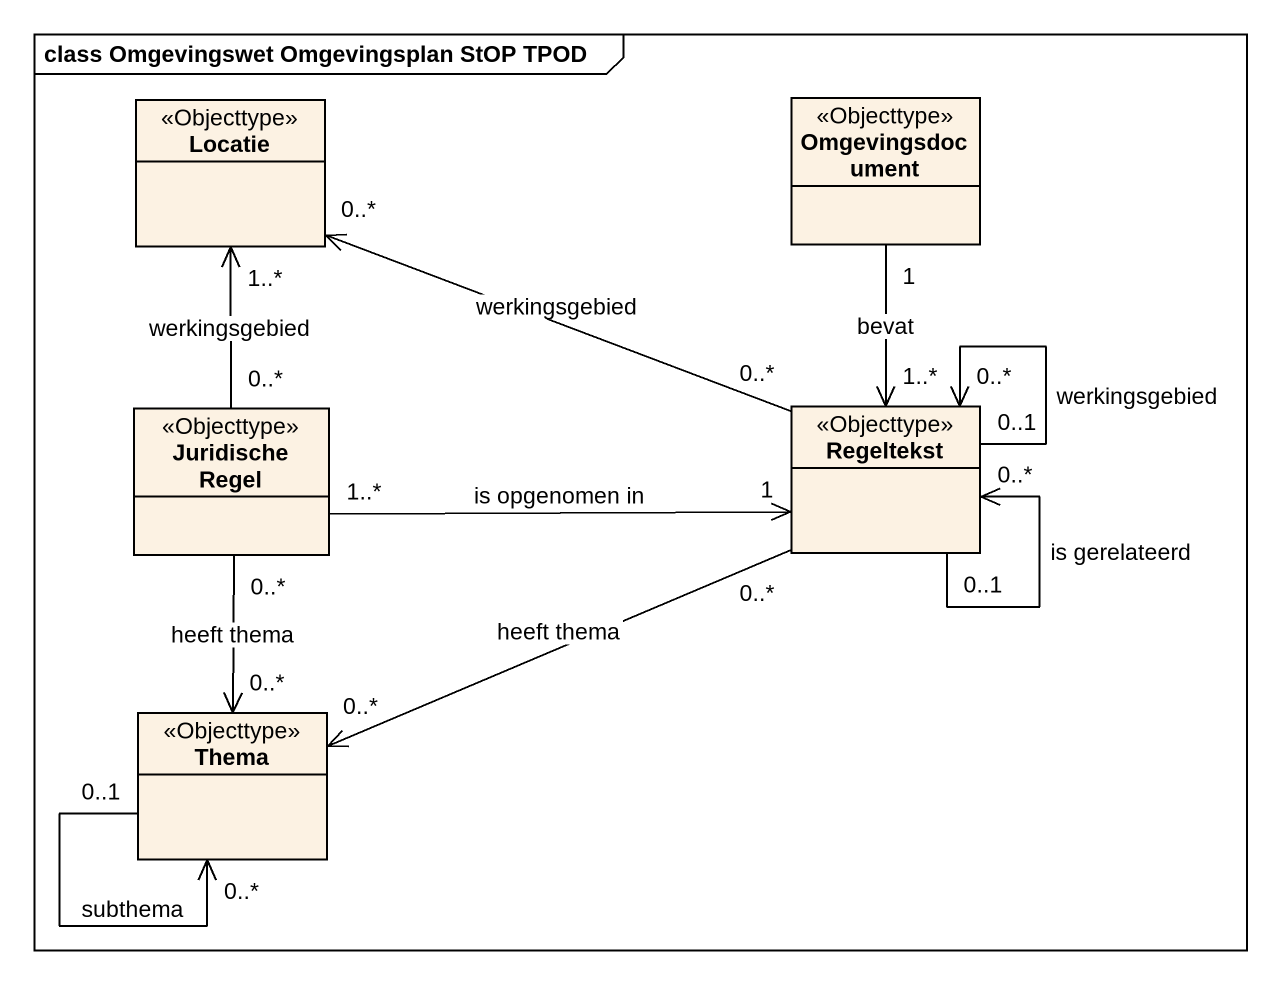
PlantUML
@startuml
mainframe class Omgevingswet Omgevingsplan StOP TPOD
hide circle
hide empty members
class Locatie <<Objecttype>>
class Omgevingsdocument <<Objecttype>>
class "Juridische Regel" as Juridische_Regel <<Objecttype>>
class Regeltekst <<Objecttype>>
class Thema <<Objecttype>>
Omgevingsdocument "1" --> "1..*" Regeltekst : bevat
Juridische_Regel "0..*" -up-> "1..*" Locatie : werkingsgebied
Juridische_Regel "1..*" -right-> "1" Regeltekst : is opgenomen in
Juridische_Regel "0..*" --> "0..*" Thema : heeft thema
Regeltekst "0..*" -left-> "0..*" Locatie : werkingsgebied
Regeltekst "0..1" --> "0..*" Regeltekst : is gerelateerd
Regeltekst "0..1" --> "0..*" Regeltekst : werkingsgebied
Regeltekst "0..*" -left-> "0..*" Thema : heeft thema
Thema "0..1" --> "0..*" Thema : subthema
@enduml
